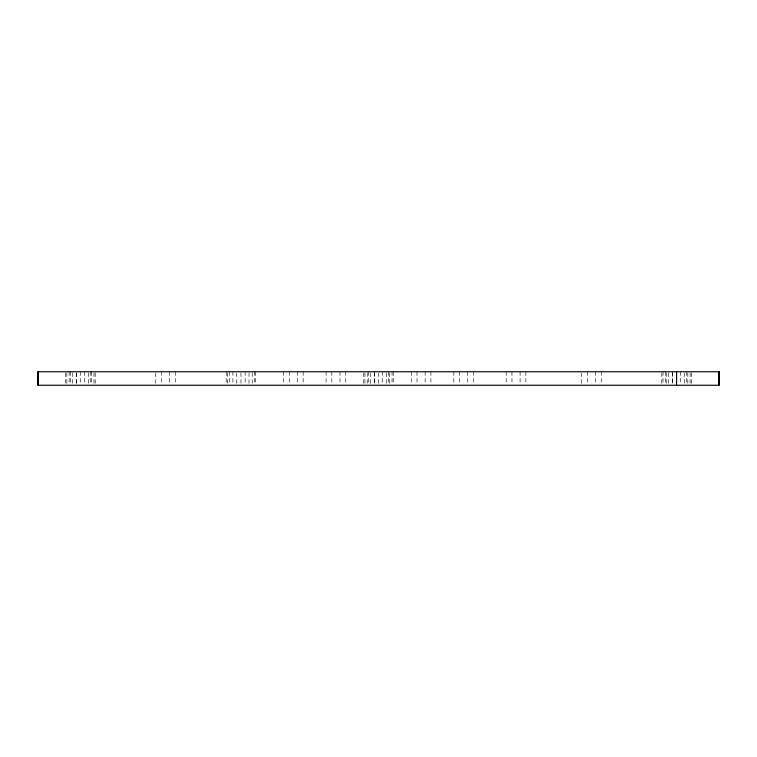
<?xml version="1.0" encoding="UTF-8"?>
<svg xmlns="http://www.w3.org/2000/svg" width="757" height="757" viewBox="0 0 757 757"><rect width="100%" height="100%" fill="white"/><g stroke="black" fill="none" stroke-linecap="round" stroke-linejoin="round"><path stroke-width="0.57" stroke-dasharray="3.79 2.84" d="M691.321 372.87L691.321 384.13M690.129 372.87L690.129 384.13M687.829 372.87L687.829 384.13M686.4 371.744L686.4 384.13M684.631 372.87L684.631 384.13M680.647 371.744L680.647 384.13M672.49 371.744L672.49 384.13M672.367 372.87L672.367 384.13M668.507 372.87L668.507 384.13M666.737 372.87L666.737 384.13M665.308 371.744L665.308 384.13M663.009 371.744L663.009 384.13M661.817 372.87L661.817 384.13M601.238 371.744L601.238 384.13M595.485 371.744L595.485 384.13M587.328 371.744L587.328 384.13M581.575 372.87L581.575 384.13M525.869 371.744L525.869 384.13M520.116 371.744L520.116 384.13M511.959 371.744L511.959 384.13M506.206 371.744L506.206 384.13M473.494 371.744L473.494 384.13M467.741 371.744L467.741 384.13M459.584 371.744L459.584 384.13M453.831 371.744L453.831 384.13M430.913 371.744L430.913 384.13M425.16 371.744L425.16 384.13M417.003 371.744L417.003 384.13M411.25 371.744L411.25 384.13M393.252 371.744L393.252 384.13M392.06 371.744L392.06 384.13M389.76 372.87L389.76 384.13M388.332 371.744L388.332 384.13M386.562 372.87L386.562 384.13M382.578 371.744L382.578 384.13M378.5 372.87L378.5 384.13M374.422 371.744L374.422 384.13M374.299 372.87L374.299 384.13M370.438 372.87L370.438 384.13M368.668 371.744L368.668 384.13M367.24 372.87L367.24 384.13M364.94 372.87L364.94 384.13M363.748 372.87L363.748 384.13M345.75 371.744L345.75 384.13M339.997 371.744L339.997 384.13M331.84 371.744L331.84 384.13M326.087 371.744L326.087 384.13M303.169 371.744L303.169 384.13M297.416 371.744L297.416 384.13M289.259 371.744L289.259 384.13M283.506 371.744L283.506 384.13M255.715 371.744L255.715 384.13M254.522 371.744L254.522 384.13M252.223 372.87L252.223 384.13M249.025 372.87L249.025 384.13M245.164 371.744L245.164 384.13M240.963 372.87L240.963 384.13M236.761 372.87L236.761 384.13M232.901 371.744L232.901 384.13M229.702 371.744L229.702 384.13M227.403 372.87L227.403 384.13M226.211 371.744L226.211 384.13M175.425 371.744L175.425 384.13M169.672 371.744L169.672 384.13M161.515 371.744L161.515 384.13M155.762 372.87L155.762 384.13M95.183 372.87L95.183 384.13M93.991 372.87L93.991 384.13M91.692 371.744L91.692 384.13M90.263 371.744L90.263 384.13M88.493 372.87L88.493 384.13M84.51 371.744L84.51 384.13M80.431 371.744L80.431 384.13M76.353 372.87L76.353 384.13M76.23 372.87L76.23 384.13M72.369 372.87L72.369 384.13M70.6 371.744L70.6 384.13M69.171 371.744L69.171 384.13M66.871 372.87L66.871 384.13M65.679 372.87L65.679 384.13"/><path stroke-width="1.14" d="M718.913 371.744L718.913 385.256M676.569 371.744L676.569 385.256M38.087 371.744L38.087 385.256M719.15 371.744L37.85 371.744L37.85 385.256L719.15 385.256L719.15 371.744"/></g></svg>
